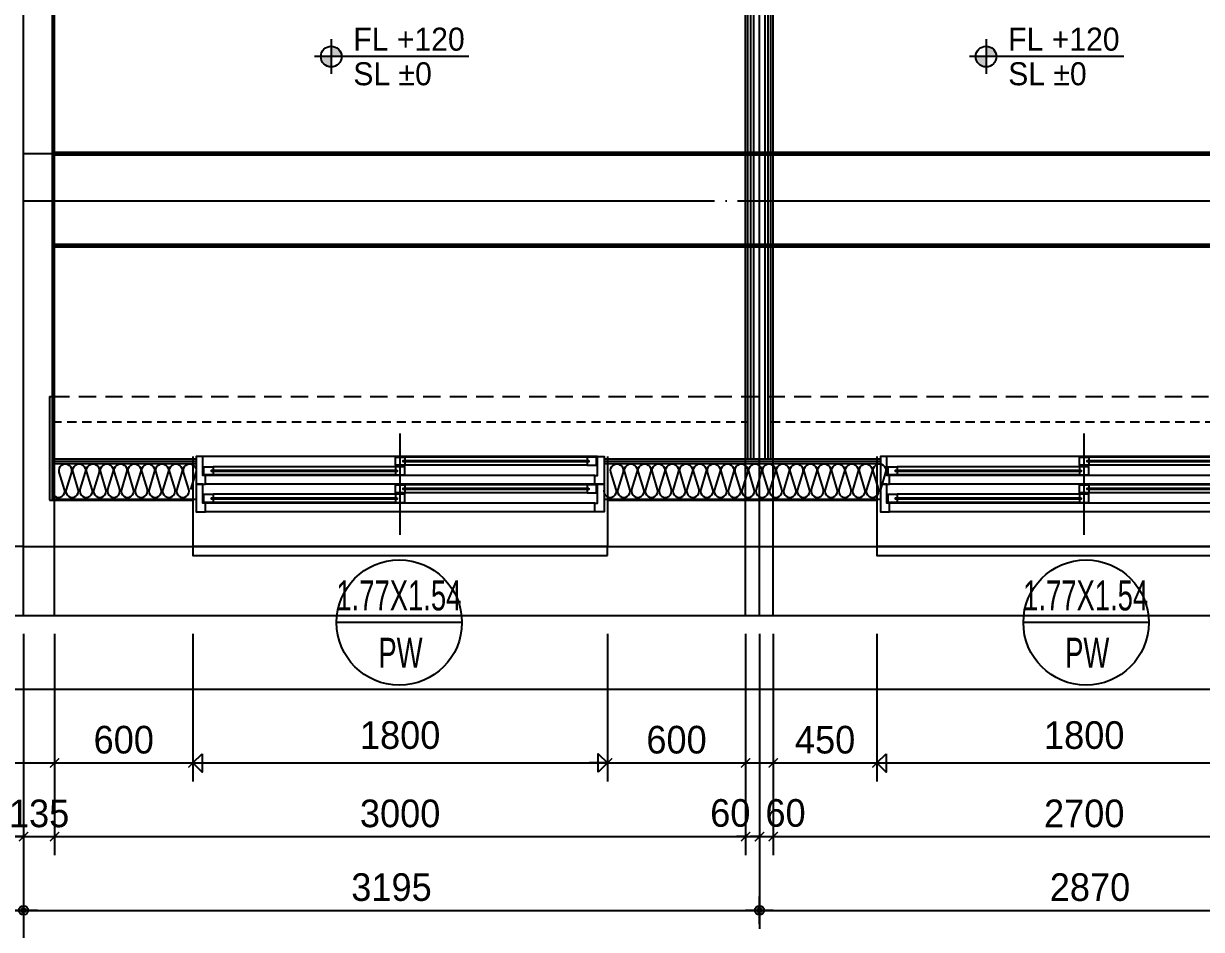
# Model space of a CAD drawing. Header units: millimetres. Extents: x -24416 to 92204, y -190080 to 23760.
# Drawn here: x 58432 to 63546, y -67732 to -63799 of the extents above; entities that cross this region are included whole.
import ezdxf
from ezdxf.enums import TextEntityAlignment as Align
from ezdxf.xclip import XClip

# ---------------------------------------------------------------- set-up
doc = ezdxf.new("R2010")
doc.units = ezdxf.units.MM
doc.header["$LTSCALE"] = 50
doc.header["$XCLIPFRAME"] = 0
for name, pattern in [('AUDIT_D_220706163347-0', [0]), ('CEN', [62, 60, -1, 0, -1]), ('H', [1.3, 0.8, -0.5]), ('HID', [2.3, 1.5, -0.8]), ('HIDDEN', [9.525, 6.35, -3.175])]:
    doc.linetypes.add(name, pattern=pattern)
doc.layers.get('defpoints').update_dxf_attribs({"color": 139})
for name, color, linetype in [('A-레벨', 7, 'AUDIT_D_220706163347-0'), ('A-창호부호', 4, 'Continuous'), ('AA-XXXX-DIMS', 7, 'Continuous'), ('ARDM', 7, 'Continuous'), ('CEN_CON', 1, 'CEN'), ('CEN_WALL', 12, 'CEN'), ('CONC', 2, 'Continuous'), ('dan1', 7, 'HID'), ('DIM', 7, 'AUDIT_D_220706163347-0'), ('ELE3_CON', 7, 'Continuous'), ('INS', 8, 'Continuous'), ('WAL_DRY', 7, 'Continuous'), ('WIN', 4, 'Continuous'), ('X - 단위세대$0$ETC', 6, 'Continuous'), ('커튼박스', 6, 'Continuous'), ('확장', 8, 'HIDDEN')]:
    doc.layers.add(name, color=color, linetype=linetype)
doc.layers.add('Defpoint', color=135, linetype='Continuous', plot=False)
doc.layers.add('MC', color=135, linetype='Continuous', plot=False)
doc.styles.add('HAUD01', font='Dotum.ttf')
doc.styles.add('맑은고딕', font='malgun.ttf', dxfattribs={"width": 0.9})
doc.dimstyles.new('DIM_40', dxfattribs={"dimscale": 40, "dimtxt": 3, "dimasz": 1, "dimexe": 2, "dimexo": 2, "dimgap": 1, "dimtad": 1, "dimdec": 0, "dimzin": 0, "dimdsep": 46, "dimtxsty": '맑은고딕', "dimblk1": 'DIMDOT', "dimblk2": 'DIMDOT', "dimsah": 1, "dimcen": 0.09, "dimdle": 2, "dimclrd": 7, "dimclre": 7, "dimclrt": 3, "dimadec": 0, "dimazin": 0, "dimtfac": 1, "dimtdec": 0, "dimtix": 1, "dimtmove": 2, "dimatfit": 3, "dimldrblk": 'DIMDOT', "dimfxl": 2, "dimtolj": 1, "dimtzin": 0, "dimarcsym": 0})
doc.dimstyles.new('MCDIM_40', dxfattribs={"dimscale": 40, "dimtxt": 3, "dimasz": 1, "dimexe": 2, "dimexo": 2, "dimgap": 1, "dimtad": 1, "dimdec": 0, "dimzin": 0, "dimdsep": 46, "dimtxsty": '맑은고딕', "dimblk1": 'ARCHTICK', "dimblk2": 'ARCHTICK', "dimsah": 1, "dimcen": 0.09, "dimdle": 2, "dimclrd": 7, "dimclre": 7, "dimclrt": 3, "dimadec": 0, "dimazin": 0, "dimtfac": 1, "dimtdec": 0, "dimtix": 1, "dimtmove": 2, "dimatfit": 3, "dimldrblk": 'ARCHTICK', "dimfxl": 1, "dimtolj": 1, "dimtzin": 0, "dimarcsym": 0})
doc.dimstyles.new('외부80-WIN', dxfattribs={"dimscale": 40, "dimtxt": 3, "dimasz": 1, "dimexe": 2, "dimexo": 2.5, "dimgap": 1.5, "dimtad": 1, "dimdec": 0, "dimzin": 0, "dimdsep": 46, "dimtxsty": '맑은고딕', "dimblk": 'DO2-2', "dimblk1": 'DO2-2', "dimblk2": 'DIMDOT', "dimcen": 0.09, "dimdle": 2, "dimclrd": 7, "dimclre": 7, "dimclrt": 3, "dimadec": 0, "dimazin": 0, "dimtfac": 1, "dimtdec": 0, "dimtix": 1, "dimtmove": 2, "dimatfit": 3, "dimldrblk": 'DO2-2', "dimfxl": 1, "dimtolj": 1, "dimtzin": 0, "dimarcsym": 0})

# ---------------------------------------------------------------- blocks, each defined once
blk = doc.blocks.new('WIN_이중창_1800')
at = {"layer": 'Defpoint'}
for p, q in [((-15, 240), (-15, 0)), ((1785, 240), (1785, 0))]:
    blk.add_line(p, q, dxfattribs=at)
at = {"layer": 'WIN'}
blk.add_line((885, -100), (885, 340), dxfattribs=at)
at = {"layer": 'WIN', "color": 8}
for p, q in [((1742, 240), (28, 240)), ((1697, 237), (905, 237)), ((1730, 158), (40, 158)), ((865, 196), (73, 196)), ((865, 161), (73, 161)), ((1697, 202), (905, 202)), ((1730, 120), (40, 120)), ((1697, 117), (905, 117)), ((865, 76), (73, 76)), ((1697, 82), (905, 82)), ((1730, 38), (40, 38)), ((1730, 0), (40, 0)), ((865, 41), (73, 41))]:
    blk.add_line(p, q, dxfattribs=at)
at = {"layer": 'WIN'}
for points in [[(40, 158), (28, 158), (28, 240), (0, 240), (0, 120), (40, 120), (40, 158)], [(905, 216.5), (905, 202), (865, 202), (865, 237), (905, 237), (905, 222.5)], [(1704, 222.5), (1704, 216.5), (898, 216.5), (898, 222.5), (1704, 222.5)], [(1697, 216.5), (1697, 202), (1737, 202), (1737, 237), (1697, 237), (1697, 222.5)], [(1730, 158), (1742, 158), (1742, 240), (1770, 240), (1770, 120), (1730, 120), (1730, 158)], [(73, 175.5), (73, 161), (33, 161), (33, 196), (73, 196), (73, 181.5)], [(872, 181.5), (872, 175.5), (66, 175.5), (66, 181.5), (872, 181.5)], [(865, 175.5), (865, 161), (905, 161), (905, 196), (865, 196), (865, 181.5)], [(40, 38), (28, 38), (28, 120), (0, 120), (0, 0), (40, 0), (40, 38)], [(905, 96.5), (905, 82), (865, 82), (865, 117), (905, 117), (905, 102.5)], [(1704, 102.5), (1704, 96.5), (898, 96.5), (898, 102.5), (1704, 102.5)], [(1697, 96.5), (1697, 82), (1737, 82), (1737, 117), (1697, 117), (1697, 102.5)], [(1730, 38), (1742, 38), (1742, 120), (1770, 120), (1770, 0), (1730, 0), (1730, 38)], [(73, 55.5), (73, 41), (33, 41), (33, 76), (73, 76), (73, 61.5)], [(872, 61.5), (872, 55.5), (66, 55.5), (66, 61.5), (872, 61.5)], [(865, 55.5), (865, 41), (905, 41), (905, 76), (865, 76), (865, 61.5)]]:
    blk.add_lwpolyline(points, dxfattribs=at)
blk = doc.blocks.new('insul1')
blk.add_lwpolyline([(0, 0.25, 1.344031), (0.35, 0.25), (0.2, 0.75, -1.344031), (0.55, 0.75), (0.4, 0.25)], format="xyb")
blk = doc.blocks.new('U-84B(확장)')
at = {"layer": 'CEN_CON'}
for p, q in [((0, -300), (0, 7375)), ((0, 0), (15500, 0))]:
    blk.add_line(p, q, dxfattribs=at)
at = {"layer": 'CEN_WALL'}
for p, q in [((3195, -300), (3195, 4125)), ((0, 1500), (10995, 1500))]:
    blk.add_line(p, q, dxfattribs=at)
at = {"layer": 'CONC'}
for p, q in [((125, 650), (125, 3915)), ((112, 650), (112, 200)), ((112, 650), (125, 650)), ((112, 200), (735, 200)), ((735, 200), (735, 0)), ((2535, 200), (3705, 200)), ((2535, 200), (2535, 0)), ((3705, 200), (3705, 0)), ((0, 0), (735, 0)), ((2535, 0), (3705, 0))]:
    blk.add_line(p, q, dxfattribs=at)
at = {"layer": 'dan1'}
blk.add_lwpolyline([(125, 650), (10375, 650), (10375, 2140)], dxfattribs=at)
at = {"layer": 'ELE3_CON'}
for p, q in [((2535, 0), (735, 0)), ((5505, 0), (3705, 0))]:
    blk.add_line(p, q, dxfattribs=at)
at = {"layer": 'INS'}
for p, q in [((125, 200), (125, 650)), ((125, 360), (750, 360)), ((2520, 360), (3720, 360)), ((125, 205), (750, 205)), ((2520, 205), (3720, 205))]:
    blk.add_line(p, q, dxfattribs=at)
at = {"layer": 'MC'}
for p, q in [((135, -300), (135, 4265)), ((3135, -300), (3135, 4125)), ((3255, -300), (3255, 4125)), ((0, 1705), (10995, 1705))]:
    blk.add_line(p, q, dxfattribs=at)
at = {"layer": 'WAL_DRY'}
for p, q in [((3145, 380), (3145, 4015)), ((3157.5, 380), (3157.5, 4002.5)), ((3170, 380), (3170, 3990)), ((3220, 380), (3220, 3990)), ((3232.5, 380), (3232.5, 4002.5)), ((3245, 380), (3245, 4015)), ((125, 380), (750, 380)), ((125, 370), (750, 370)), ((2520, 380), (3720, 380)), ((2520, 370), (3720, 370))]:
    blk.add_line(p, q, dxfattribs=at)
at = {"layer": 'X - 단위세대$0$ETC'}
for points in [[(2535, -40), (2535, 0), (735, 0), (735, -40), (2535, -40)], [(5505, -40), (5505, 0), (3705, 0), (3705, -40), (5505, -40)]]:
    blk.add_lwpolyline(points, dxfattribs=at)
at = {"layer": '커튼박스', "linetype": 'H'}
for p, q in [((125, 540), (3145, 540)), ((3245, 540), (5965, 540))]:
    blk.add_line(p, q, dxfattribs=at)
at = {"layer": '확장', "ltscale": 0.5, "const_width": 20, "flags": 128}
for points in [[(10685, 1705), (125, 1705)], [(10685, 1305), (125, 1305)]]:
    blk.add_lwpolyline(points, dxfattribs=at)
at = {"layer": 'INS', "xscale": 150, "yscale": 150, "zscale": 150, "row_count": 1, "row_spacing": 0, "column_spacing": 60}
for p, column_count in [((125, 210), 10), ((2520, 210), 20)]:
    blk.add_blockref('insul1', p, dxfattribs=dict(at, column_count=column_count))
at = {"layer": 'WIN'}
for p in [(750, 150), (3720, 150)]:
    blk.add_blockref('WIN_이중창_1800', p, dxfattribs=at)
blk = doc.blocks.new('U-84A(확장)2')
at = {"layer": 'CEN_CON'}
for p, q in [((0, -300), (0, 7375)), ((0, 0), (15235, 0))]:
    blk.add_line(p, q, dxfattribs=at)
at = {"layer": 'CONC'}
blk.add_line((0, 0), (735, 0), dxfattribs=at)
blk = doc.blocks.new('A$C4D377245')
at = {"layer": 'A-창호부호'}
blk.add_line((675.4, 345), (14.6, 345), dxfattribs=at)
blk.add_circle((345, 345), 330.4, dxfattribs=at)
blk = doc.blocks.new('A$Cb33ca4a3')
at = {"layer": 'A-레벨'}
h = blk.add_hatch(color=256, dxfattribs=at)
h.paths.add_polyline_path([(59767.8, -87747.6), (59767.8, -87702.6), (59722.8, -87702.6, 0.414214)])
h.paths.add_polyline_path([(59767.8, -87657.6), (59767.8, -87702.6), (59812.8, -87702.6, 0.414214)])
h = blk.add_hatch(color=256, dxfattribs=at)
h.paths.add_polyline_path([(62610.8, -87747.6), (62610.8, -87702.6), (62565.8, -87702.6, 0.414214)])
h.paths.add_polyline_path([(62610.8, -87657.6), (62610.8, -87702.6), (62655.8, -87702.6, 0.414214)])
for p, q in [((59767.8, -87627.6), (59767.8, -87777.6)), ((62610.8, -87627.6), (62610.8, -87777.6)), ((60365.5, -87702.6), (59695.8, -87702.6)), ((63208.5, -87702.6), (62538.8, -87702.6))]:
    blk.add_line(p, q, dxfattribs=at)
for centre in [(59767.8, -87702.6), (62610.8, -87702.6)]:
    blk.add_circle(centre, 45, dxfattribs=at)
at = {"layer": 'A-레벨', "color": 4, "style": 'HAUD01'}
for s, p in [('FL +120', (59863.8, -87677)), ('FL +120', (62706.9, -87677)), ('SL %%P0', (59863.8, -87827.2)), ('SL %%P0', (62706.9, -87827.2))]:
    blk.add_text(s, height=100, dxfattribs=at).set_placement(p)
blk = doc.blocks.new('DIMDOT')
at = {"layer": 'AA-XXXX-DIMS'}
for p, q in [((0, -1.5), (0, 1.5)), ((-1.5, 0), (1.5, 0))]:
    blk.add_line(p, q, dxfattribs=at)
for radius in [0.5, 0.25]:
    blk.add_circle((0, 0), radius, dxfattribs=at)
blk = doc.blocks.new('*D442')
at = {"layer": 'defpoints', "color": 0, "transparency": 16777216}
for p in [(8278.2, -90129), (23178.2, -90129), (23178.2, -91729)]:
    blk.add_point(p, dxfattribs=at)
at = {"layer": 'DIM', "color": 7, "lineweight": -2, "transparency": 16777216}
for p, q in [((8278.2, -90209), (8278.2, -91809)), ((23178.2, -90209), (23178.2, -91809)), ((8318.2, -91729), (23138.2, -91729))]:
    blk.add_line(p, q, dxfattribs=at)
at = {"layer": 'DIM', "color": 7, "lineweight": -2, "transparency": 16777216, "xscale": 40, "yscale": 40, "zscale": 40, "rotation": 180}
blk.add_blockref('DIMDOT', (8278.2, -91729), dxfattribs=at)
at = {"layer": 'DIM', "color": 7, "lineweight": -2, "transparency": 16777216, "xscale": 40, "yscale": 40, "zscale": 40}
blk.add_blockref('DIMDOT', (23178.2, -91729), dxfattribs=at)
at = {"layer": 'DIM', "color": 3, "transparency": 16777216, "insert": (15728.2, -91628.9), "char_height": 120, "attachment_point": 5, "style": 'HAUD01'}
blk.add_mtext('\\A1;14900', dxfattribs=at)
blk = doc.blocks.new('*D443')
at = {"layer": 'defpoints', "color": 0, "transparency": 16777216}
for p in [(8278.2, -90129), (11473.2, -90129), (11473.2, -91409)]:
    blk.add_point(p, dxfattribs=at)
at = {"layer": 'DIM', "color": 7, "lineweight": -2, "transparency": 16777216}
for p, q in [((8278.2, -90209), (8278.2, -91489)), ((11473.2, -90209), (11473.2, -91489)), ((8318.2, -91409), (11433.2, -91409))]:
    blk.add_line(p, q, dxfattribs=at)
at = {"layer": 'DIM', "color": 7, "lineweight": -2, "transparency": 16777216, "xscale": 40, "yscale": 40, "zscale": 40, "rotation": 180}
blk.add_blockref('DIMDOT', (8278.2, -91409), dxfattribs=at)
at = {"layer": 'DIM', "color": 7, "lineweight": -2, "transparency": 16777216, "xscale": 40, "yscale": 40, "zscale": 40}
blk.add_blockref('DIMDOT', (11473.2, -91409), dxfattribs=at)
at = {"layer": 'DIM', "color": 3, "transparency": 16777216, "insert": (9875.7, -91308.9), "char_height": 120, "attachment_point": 5, "style": 'HAUD01'}
blk.add_mtext('\\A1;3195', dxfattribs=at)
blk = doc.blocks.new('*D444')
at = {"layer": 'defpoints', "color": 0, "transparency": 16777216}
for p in [(11473.2, -90129), (14343.2, -90129), (14343.2, -91409)]:
    blk.add_point(p, dxfattribs=at)
at = {"layer": 'DIM', "color": 7, "lineweight": -2, "transparency": 16777216}
for p, q in [((11473.2, -90209), (11473.2, -91489)), ((14343.2, -90209), (14343.2, -91489)), ((11513.2, -91409), (14303.2, -91409))]:
    blk.add_line(p, q, dxfattribs=at)
at = {"layer": 'DIM', "color": 7, "lineweight": -2, "transparency": 16777216, "xscale": 40, "yscale": 40, "zscale": 40, "rotation": 180}
blk.add_blockref('DIMDOT', (11473.2, -91409), dxfattribs=at)
at = {"layer": 'DIM', "color": 7, "lineweight": -2, "transparency": 16777216, "xscale": 40, "yscale": 40, "zscale": 40}
blk.add_blockref('DIMDOT', (14343.2, -91409), dxfattribs=at)
at = {"layer": 'DIM', "color": 3, "transparency": 16777216, "insert": (12908.2, -91308.9), "char_height": 120, "attachment_point": 5, "style": 'HAUD01'}
blk.add_mtext('\\A1;2870', dxfattribs=at)
blk = doc.blocks.new('_ArchTick')
at = {"color": 0, "linetype": 'ByBlock', "const_width": 0.15}
blk.add_lwpolyline([(-0.5, -0.5), (0.5, 0.5)], dxfattribs=at)
blk = doc.blocks.new('*D447')
at = {"layer": 'defpoints', "color": 0, "transparency": 16777216}
for p in [(8278.2, -90129), (8413.2, -90129), (8413.2, -91089)]:
    blk.add_point(p, dxfattribs=at)
at = {"layer": 'DIM', "color": 7, "lineweight": -2, "transparency": 16777216}
for p, q in [((8278.2, -90209), (8278.2, -91169)), ((8413.2, -90209), (8413.2, -91169)), ((8278.2, -91089), (8238.2, -91089)), ((8278.2, -91089), (8413.2, -91089)), ((8413.2, -91089), (8453.2, -91089))]:
    blk.add_line(p, q, dxfattribs=at)
at = {"layer": 'DIM', "color": 7, "lineweight": -2, "transparency": 16777216, "xscale": 40, "yscale": 40, "zscale": 40}
blk.add_blockref('_ArchTick', (8278.2, -91089), dxfattribs=at)
at = {"layer": 'DIM', "color": 7, "lineweight": -2, "transparency": 16777216, "xscale": 40, "yscale": 40, "zscale": 40, "rotation": 180}
blk.add_blockref('_ArchTick', (8413.2, -91089), dxfattribs=at)
at = {"layer": 'DIM', "color": 3, "transparency": 16777216, "insert": (8345.7, -90988.9), "char_height": 120, "attachment_point": 5, "style": 'HAUD01'}
blk.add_mtext('\\A1;135', dxfattribs=at)
blk = doc.blocks.new('*D448')
at = {"layer": 'defpoints', "color": 0, "transparency": 16777216}
for p in [(8413.2, -90129), (11413.2, -90129), (11413.2, -91089)]:
    blk.add_point(p, dxfattribs=at)
at = {"layer": 'DIM', "color": 7, "lineweight": -2, "transparency": 16777216}
for p, q in [((8413.2, -90209), (8413.2, -91169)), ((11413.2, -90209), (11413.2, -91169)), ((8333.2, -91089), (11493.2, -91089))]:
    blk.add_line(p, q, dxfattribs=at)
at = {"layer": 'DIM', "color": 7, "lineweight": -2, "transparency": 16777216, "xscale": 40, "yscale": 40, "zscale": 40, "rotation": 180}
blk.add_blockref('_ArchTick', (8413.2, -91089), dxfattribs=at)
at = {"layer": 'DIM', "color": 7, "lineweight": -2, "transparency": 16777216, "xscale": 40, "yscale": 40, "zscale": 40}
blk.add_blockref('_ArchTick', (11413.2, -91089), dxfattribs=at)
at = {"layer": 'DIM', "color": 3, "transparency": 16777216, "insert": (9913.2, -90988.9), "char_height": 120, "attachment_point": 5, "style": 'HAUD01'}
blk.add_mtext('\\A1;3000', dxfattribs=at)
blk = doc.blocks.new('*D449')
at = {"layer": 'defpoints', "color": 0, "transparency": 16777216}
for p in [(11413.2, -90129), (11473.2, -90129), (11473.2, -91089)]:
    blk.add_point(p, dxfattribs=at)
at = {"layer": 'DIM', "color": 7, "lineweight": -2, "transparency": 16777216}
for p, q in [((11413.2, -90209), (11413.2, -91169)), ((11473.2, -90209), (11473.2, -91169)), ((11413.2, -91089), (11373.2, -91089)), ((11413.2, -91089), (11473.2, -91089)), ((11473.2, -91089), (11513.2, -91089))]:
    blk.add_line(p, q, dxfattribs=at)
at = {"layer": 'DIM', "color": 7, "lineweight": -2, "transparency": 16777216, "xscale": 40, "yscale": 40, "zscale": 40}
blk.add_blockref('_ArchTick', (11413.2, -91089), dxfattribs=at)
at = {"layer": 'DIM', "color": 7, "lineweight": -2, "transparency": 16777216, "xscale": 40, "yscale": 40, "zscale": 40, "rotation": 180}
blk.add_blockref('_ArchTick', (11473.2, -91089), dxfattribs=at)
at = {"layer": 'DIM', "color": 3, "transparency": 16777216, "insert": (11346.6, -90987), "char_height": 120, "attachment_point": 5, "style": 'HAUD01'}
blk.add_mtext('\\A1;60', dxfattribs=at)
blk = doc.blocks.new('*D450')
at = {"layer": 'defpoints', "color": 0, "transparency": 16777216}
for p in [(11473.2, -90129), (11533.2, -90129), (11533.2, -91089)]:
    blk.add_point(p, dxfattribs=at)
at = {"layer": 'DIM', "color": 7, "lineweight": -2, "transparency": 16777216}
for p, q in [((11473.2, -90209), (11473.2, -91169)), ((11533.2, -90209), (11533.2, -91169)), ((11473.2, -91089), (11433.2, -91089)), ((11473.2, -91089), (11533.2, -91089)), ((11533.2, -91089), (11573.2, -91089))]:
    blk.add_line(p, q, dxfattribs=at)
at = {"layer": 'DIM', "color": 7, "lineweight": -2, "transparency": 16777216, "xscale": 40, "yscale": 40, "zscale": 40}
blk.add_blockref('_ArchTick', (11473.2, -91089), dxfattribs=at)
at = {"layer": 'DIM', "color": 7, "lineweight": -2, "transparency": 16777216, "xscale": 40, "yscale": 40, "zscale": 40, "rotation": 180}
blk.add_blockref('_ArchTick', (11533.2, -91089), dxfattribs=at)
at = {"layer": 'DIM', "color": 3, "transparency": 16777216, "insert": (11586.5, -90987), "char_height": 120, "attachment_point": 5, "style": 'HAUD01'}
blk.add_mtext('\\A1;60', dxfattribs=at)
blk = doc.blocks.new('*D451')
at = {"layer": 'defpoints', "color": 0, "transparency": 16777216}
for p in [(11533.2, -90129), (14233.2, -90129), (14233.2, -91089)]:
    blk.add_point(p, dxfattribs=at)
at = {"layer": 'DIM', "color": 7, "lineweight": -2, "transparency": 16777216}
for p, q in [((11533.2, -90209), (11533.2, -91169)), ((14233.2, -90209), (14233.2, -91169)), ((11453.2, -91089), (14313.2, -91089))]:
    blk.add_line(p, q, dxfattribs=at)
at = {"layer": 'DIM', "color": 7, "lineweight": -2, "transparency": 16777216, "xscale": 40, "yscale": 40, "zscale": 40, "rotation": 180}
blk.add_blockref('_ArchTick', (11533.2, -91089), dxfattribs=at)
at = {"layer": 'DIM', "color": 7, "lineweight": -2, "transparency": 16777216, "xscale": 40, "yscale": 40, "zscale": 40}
blk.add_blockref('_ArchTick', (14233.2, -91089), dxfattribs=at)
at = {"layer": 'DIM', "color": 3, "transparency": 16777216, "insert": (12883.2, -90988.9), "char_height": 120, "attachment_point": 5, "style": 'HAUD01'}
blk.add_mtext('\\A1;2700', dxfattribs=at)
blk = doc.blocks.new('*D460')
at = {"layer": 'defpoints', "color": 0, "transparency": 16777216}
for p in [(8413.2, -90129), (9013.2, -90129), (9013.2, -90769)]:
    blk.add_point(p, dxfattribs=at)
at = {"layer": 'DIM', "color": 7, "lineweight": -2, "transparency": 16777216}
for p, q in [((8413.2, -90209), (8413.2, -90849)), ((9013.2, -90209), (9013.2, -90849)), ((8333.2, -90769), (9093.2, -90769))]:
    blk.add_line(p, q, dxfattribs=at)
at = {"layer": 'DIM', "color": 7, "lineweight": -2, "transparency": 16777216, "xscale": 40, "yscale": 40, "zscale": 40, "rotation": 180}
blk.add_blockref('_ArchTick', (8413.2, -90769), dxfattribs=at)
at = {"layer": 'DIM', "color": 7, "lineweight": -2, "transparency": 16777216, "xscale": 40, "yscale": 40, "zscale": 40}
blk.add_blockref('_ArchTick', (9013.2, -90769), dxfattribs=at)
at = {"layer": 'DIM', "color": 3, "transparency": 16777216, "insert": (8713.2, -90668.9), "char_height": 120, "attachment_point": 5, "style": 'HAUD01'}
blk.add_mtext('\\A1;600', dxfattribs=at)
blk = doc.blocks.new('DO2-2')
at = {"layer": 'ARDM'}
blk.add_line((0, 0), (-2, 0), dxfattribs=at)
blk.add_lwpolyline([(-1, -1), (-1, 1), (0, 0)], close=True, dxfattribs=at)
blk = doc.blocks.new('*D461')
at = {"layer": 'defpoints', "color": 0, "transparency": 16777216}
for p in [(9013.2, -90129), (10813.2, -90129), (10813.2, -90769)]:
    blk.add_point(p, dxfattribs=at)
at = {"layer": 'DIM', "color": 7, "lineweight": -2, "transparency": 16777216}
for p, q in [((9013.2, -90229), (9013.2, -90849)), ((10813.2, -90229), (10813.2, -90849)), ((9053.2, -90769), (10773.2, -90769))]:
    blk.add_line(p, q, dxfattribs=at)
at = {"layer": 'DIM', "color": 7, "lineweight": -2, "transparency": 16777216, "xscale": 40, "yscale": 40, "zscale": 40, "rotation": 180}
blk.add_blockref('DO2-2', (9013.2, -90769), dxfattribs=at)
at = {"layer": 'DIM', "color": 7, "lineweight": -2, "transparency": 16777216, "xscale": 40, "yscale": 40, "zscale": 40}
blk.add_blockref('DO2-2', (10813.2, -90769), dxfattribs=at)
at = {"layer": 'DIM', "color": 3, "transparency": 16777216, "insert": (9913.2, -90648.9), "char_height": 120, "attachment_point": 5, "style": 'HAUD01'}
blk.add_mtext('\\A1;1800', dxfattribs=at)
blk = doc.blocks.new('*D462')
at = {"layer": 'defpoints', "color": 0, "transparency": 16777216}
for p in [(10813.2, -90129), (11413.2, -90129), (11413.2, -90769)]:
    blk.add_point(p, dxfattribs=at)
at = {"layer": 'DIM', "color": 7, "lineweight": -2, "transparency": 16777216}
for p, q in [((10813.2, -90209), (10813.2, -90849)), ((11413.2, -90209), (11413.2, -90849)), ((10733.2, -90769), (11493.2, -90769))]:
    blk.add_line(p, q, dxfattribs=at)
at = {"layer": 'DIM', "color": 7, "lineweight": -2, "transparency": 16777216, "xscale": 40, "yscale": 40, "zscale": 40, "rotation": 180}
blk.add_blockref('_ArchTick', (10813.2, -90769), dxfattribs=at)
at = {"layer": 'DIM', "color": 7, "lineweight": -2, "transparency": 16777216, "xscale": 40, "yscale": 40, "zscale": 40}
blk.add_blockref('_ArchTick', (11413.2, -90769), dxfattribs=at)
at = {"layer": 'DIM', "color": 3, "transparency": 16777216, "insert": (11113.2, -90668.9), "char_height": 120, "attachment_point": 5, "style": 'HAUD01'}
blk.add_mtext('\\A1;600', dxfattribs=at)
blk = doc.blocks.new('*D463')
at = {"layer": 'defpoints', "color": 0, "transparency": 16777216}
for p in [(11533.2, -90129), (11983.2, -90129), (11983.2, -90769)]:
    blk.add_point(p, dxfattribs=at)
at = {"layer": 'DIM', "color": 7, "lineweight": -2, "transparency": 16777216}
for p, q in [((11533.2, -90209), (11533.2, -90849)), ((11983.2, -90209), (11983.2, -90849)), ((11453.2, -90769), (12063.2, -90769))]:
    blk.add_line(p, q, dxfattribs=at)
at = {"layer": 'DIM', "color": 7, "lineweight": -2, "transparency": 16777216, "xscale": 40, "yscale": 40, "zscale": 40, "rotation": 180}
blk.add_blockref('_ArchTick', (11533.2, -90769), dxfattribs=at)
at = {"layer": 'DIM', "color": 7, "lineweight": -2, "transparency": 16777216, "xscale": 40, "yscale": 40, "zscale": 40}
blk.add_blockref('_ArchTick', (11983.2, -90769), dxfattribs=at)
at = {"layer": 'DIM', "color": 3, "transparency": 16777216, "insert": (11758.2, -90668.9), "char_height": 120, "attachment_point": 5, "style": 'HAUD01'}
blk.add_mtext('\\A1;450', dxfattribs=at)
blk = doc.blocks.new('*D464')
at = {"layer": 'defpoints', "color": 0, "transparency": 16777216}
for p in [(11983.2, -90129), (13783.2, -90129), (13783.2, -90769)]:
    blk.add_point(p, dxfattribs=at)
at = {"layer": 'DIM', "color": 7, "lineweight": -2, "transparency": 16777216}
for p, q in [((11983.2, -90229), (11983.2, -90849)), ((13783.2, -90229), (13783.2, -90849)), ((12023.2, -90769), (13743.2, -90769))]:
    blk.add_line(p, q, dxfattribs=at)
at = {"layer": 'DIM', "color": 7, "lineweight": -2, "transparency": 16777216, "xscale": 40, "yscale": 40, "zscale": 40, "rotation": 180}
blk.add_blockref('DO2-2', (11983.2, -90769), dxfattribs=at)
at = {"layer": 'DIM', "color": 7, "lineweight": -2, "transparency": 16777216, "xscale": 40, "yscale": 40, "zscale": 40}
blk.add_blockref('DO2-2', (13783.2, -90769), dxfattribs=at)
at = {"layer": 'DIM', "color": 3, "transparency": 16777216, "insert": (12883.2, -90648.9), "char_height": 120, "attachment_point": 5, "style": 'HAUD01'}
blk.add_mtext('\\A1;1800', dxfattribs=at)
blk = doc.blocks.new('DIM-1108')
at = {"layer": 'DIM'}
for base, p1, p2, dimstyle, override, picture, middle in [((8413.2, -91089), (8278.2, -90129), (8413.2, -90129), 'MCDIM_40', {"dimtxsty": 'HAUD01'}, '*D447', (8345.7, -90988.9)), ((23178.2, -91729), (8278.2, -90129), (23178.2, -90129), 'DIM_40', {"dimscale": 40, "dimtxsty": 'HAUD01'}, '*D442', (15728.2, -91628.9)), ((11473.2, -91409), (8278.2, -90129), (11473.2, -90129), 'DIM_40', {"dimscale": 40, "dimtxsty": 'HAUD01'}, '*D443', (9875.7, -91308.9)), ((11413.2, -91089), (8413.2, -90129), (11413.2, -90129), 'MCDIM_40', {"dimtxsty": 'HAUD01'}, '*D448', (9913.2, -90988.9)), ((9013.2, -90769), (8413.2, -90129), (9013.2, -90129), 'MCDIM_40', {"dimtxsty": 'HAUD01'}, '*D460', (8713.2, -90668.9)), ((10813.2, -90769), (9013.2, -90129), (10813.2, -90129), '외부80-WIN', {"dimtxsty": 'HAUD01'}, '*D461', (9913.2, -90648.9)), ((11413.2, -90769), (10813.2, -90129), (11413.2, -90129), 'MCDIM_40', {"dimtxsty": 'HAUD01'}, '*D462', (11113.2, -90668.9)), ((14343.2, -91409), (11473.2, -90129), (14343.2, -90129), 'DIM_40', {"dimscale": 40, "dimtxsty": 'HAUD01'}, '*D444', (12908.2, -91308.9)), ((14233.2, -91089), (11533.2, -90129), (14233.2, -90129), 'MCDIM_40', {"dimtxsty": 'HAUD01'}, '*D451', (12883.2, -90988.9)), ((11983.2, -90769), (11533.2, -90129), (11983.2, -90129), 'MCDIM_40', {"dimtxsty": 'HAUD01'}, '*D463', (11758.2, -90668.9)), ((13783.2, -90769), (11983.2, -90129), (13783.2, -90129), '외부80-WIN', {"dimtxsty": 'HAUD01'}, '*D464', (12883.2, -90648.9))]:
    dim = blk.add_linear_dim(base=base, p1=p1, p2=p2, angle=180, dimstyle=dimstyle, override=override, dxfattribs=at)
    dim.commit()
    dim.dimension.update_dxf_attribs({"geometry": picture, "text_midpoint": middle})
for base, p1, p2, picture, middle in [((11473.2, -91089), (11413.2, -90129), (11473.2, -90129), '*D449', (11346.6, -90987)), ((11533.2, -91089), (11473.2, -90129), (11533.2, -90129), '*D450', (11586.5, -90987))]:
    dim = blk.add_linear_dim(base=base, p1=p1, p2=p2, angle=180, dimstyle='MCDIM_40', override={"dimtxsty": 'HAUD01'}, dxfattribs=at)
    dim.commit()
    dim.dimension.update_dxf_attribs({"geometry": picture, "text_midpoint": middle, "dimtype": 128})

msp = doc.modelspace()

# ---------------------------------------------------------------- linework, layer by layer
at = {"layer": 'defpoints'}
for points in [[(56003.6, -51589.2), (56003.6, -67649), (75212.2, -67649), (75212.2, -51589.2)], [(56323.6, -51909.2), (56323.6, -67329), (74892.2, -67329), (74892.2, -51909.2)], [(56643.6, -52229.2), (56643.6, -67009), (74572.2, -67009), (74572.2, -52229.2)], [(56963.6, -52549.2), (56963.6, -66689), (74252.2, -66689), (74252.2, -52549.2)], [(57283.6, -52869.2), (57283.6, -66369), (73932.2, -66369), (73932.2, -52869.2)]]:
    msp.add_lwpolyline(points, close=True, dxfattribs=at)

# ---------------------------------------------------------------- block references
msp.add_blockref('DIM-1108', (50153.9, 23760))
ref = msp.add_blockref('U-84B(확장)', (58432.2, -66069))
XClip(ref).set_block_clipping_path([(-1148.5649148573, -300), (15500, 13199.7934908782)])
ref = msp.add_blockref('U-84A(확장)2', (58432.2, -66069), dxfattribs=dict(xscale=-1))
XClip(ref).set_block_clipping_path([(-15500, -300), (1148.5649148573, 13199.7934908782)])
at = {"layer": 'A-창호부호'}
msp.add_blockref('A$Cb33ca4a3', (0, 23760), dxfattribs=at)
at = {"layer": 'A-창호부호', "xscale": 0.8231884058332071, "yscale": 0.8231884058332071, "zscale": 0.8231884058332071}
for p in [(59779.4, -66683.7), (62760.9, -66683.7)]:
    msp.add_blockref('A$C4D377245', p, dxfattribs=at)

# ---------------------------------------------------------------- texts
at = {"layer": 'A-창호부호', "color": 6, "style": 'HAUD01', "width": 0.7}
for s, p in [('1.77X1.54', (60061.7, -66282.9)), ('1.77X1.54', (63043.3, -66282.9)), ('PW', (60068.6, -66530.6)), ('PW', (63050.1, -66530.6))]:
    msp.add_text(s, height=130, dxfattribs=at).set_placement(p, align=Align.MIDDLE)

doc.saveas('drawing.dxf')
